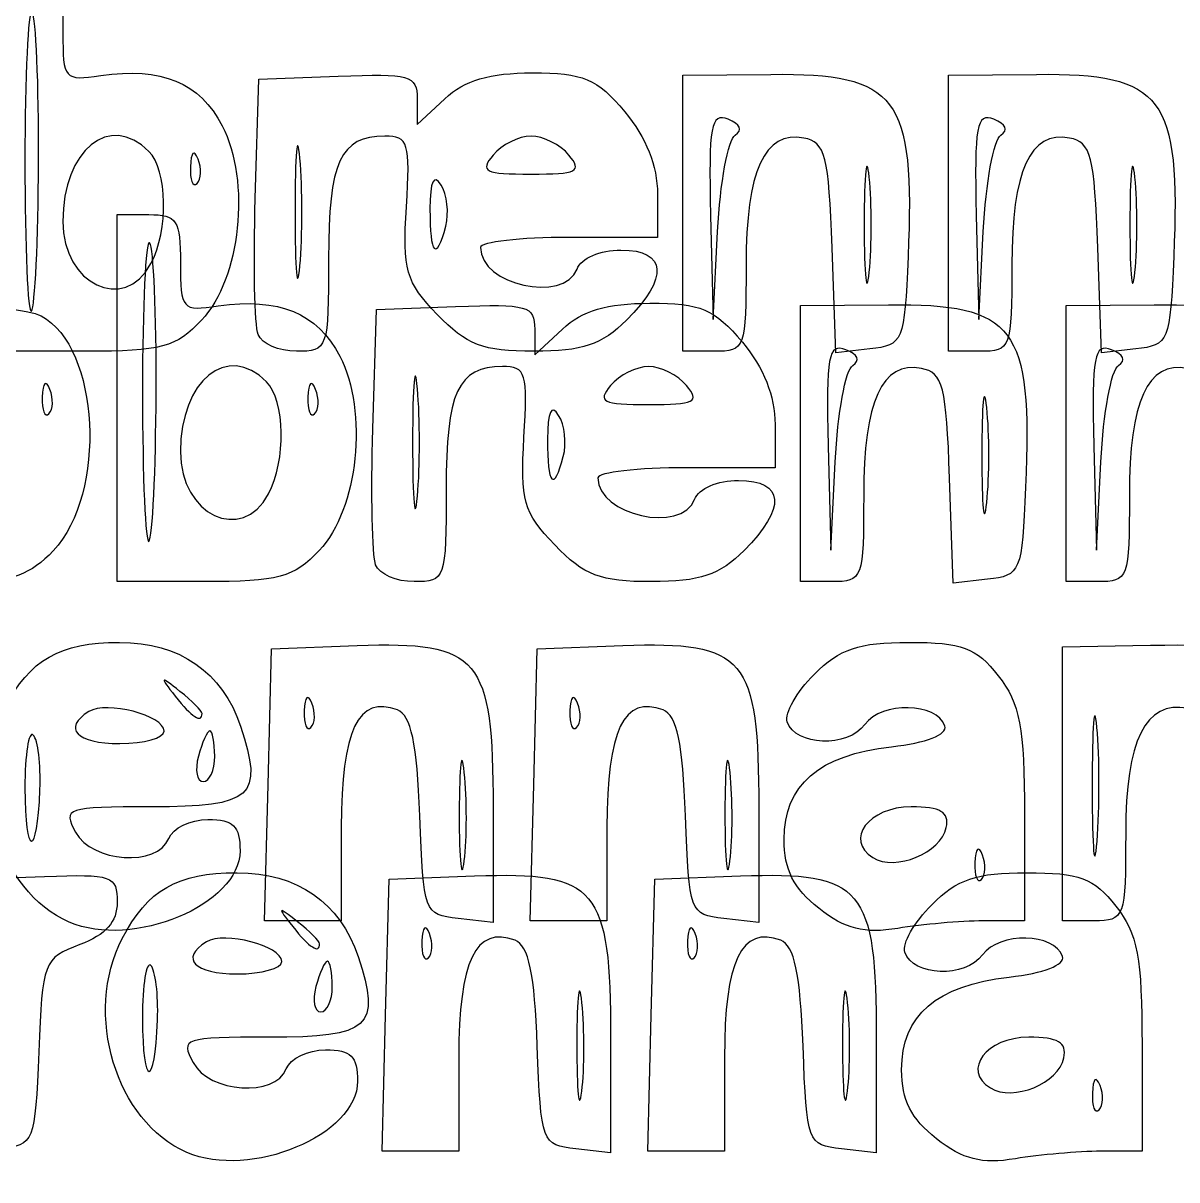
# Model space of a CAD drawing. Extents: x 0.12 to 3.39, y 0.54 to 2.4.
# Drawn here: x 2.5789 to 2.8828, y 1.1171 to 1.4218 of the extents above; entities that cross this region are included whole.
import ezdxf

# ---------------------------------------------------------------- set-up
doc = ezdxf.new("R2010")
doc.units = 0
doc.layers.get('0').update_dxf_attribs({"linetype": 'CONTINUOUS'})

msp = doc.modelspace()

# ---------------------------------------------------------------- linework, layer by layer
at = {"color": 7}
for p, q in [((2.64101, 1.407027), (2.661844, 1.407834)), ((2.752677, 1.408089), (2.775858, 1.408305)), ((2.752677, 1.371724), (2.752677, 1.408089)), ((2.822677, 1.408089), (2.845858, 1.408305)), ((2.822677, 1.371724), (2.822677, 1.408089)), ((2.640044, 1.37561), (2.64101, 1.407027)), ((2.682677, 1.395101), (2.689972, 1.401897)), ((2.682677, 1.40187), (2.682677, 1.395101)), ((2.766459, 1.392304), (2.766459, 1.392304)), ((2.836459, 1.392304), (2.836459, 1.392304)), ((2.722677, 1.387027), (2.722677, 1.387027)), ((2.58294, 1.385192), (2.58294, 1.385192)), ((2.624954, 1.385985), (2.624954, 1.385985)), ((2.651784, 1.386194), (2.651784, 1.386194)), ((2.801772, 1.381194), (2.801772, 1.381194)), ((2.871772, 1.381194), (2.871772, 1.381194)), ((2.74601, 1.376771), (2.74601, 1.365361)), ((2.603653, 1.323014), (2.603653, 1.371347)), ((2.603653, 1.371347), (2.611986, 1.371347)), ((2.752677, 1.33536), (2.752677, 1.371724)), ((2.752677, 1.371724), (2.752677, 1.371724)), ((2.759996, 1.371089), (2.76065, 1.343694)), ((2.822677, 1.33536), (2.822677, 1.371724)), ((2.822677, 1.371724), (2.822677, 1.371724)), ((2.829996, 1.371089), (2.83065, 1.343694)), ((2.690213, 1.368325), (2.690213, 1.368325)), ((2.74601, 1.365361), (2.722677, 1.365361)), ((2.76065, 1.343694), (2.761833, 1.366935)), ((2.83065, 1.343694), (2.831833, 1.366935)), ((2.792953, 1.334944), (2.791982, 1.362615)), ((2.862953, 1.334944), (2.861982, 1.362615)), ((2.61256, 1.358475), (2.61256, 1.358475)), ((2.671987, 1.346347), (2.69282, 1.347154)), ((2.783653, 1.347409), (2.806834, 1.347625)), ((2.783653, 1.311044), (2.783653, 1.347409)), ((2.853653, 1.347409), (2.876834, 1.347625)), ((2.853653, 1.311044), (2.853653, 1.347409)), ((2.67102, 1.31493), (2.671987, 1.346347)), ((2.713653, 1.334421), (2.720949, 1.341217)), ((2.713653, 1.34119), (2.713653, 1.334421)), ((2.640773, 1.339777), (2.640773, 1.339777)), ((2.595429, 1.33536), (2.572677, 1.33536)), ((2.76101, 1.33536), (2.752677, 1.33536)), ((2.801982, 1.335985), (2.792953, 1.334944)), ((2.83101, 1.33536), (2.822677, 1.33536)), ((2.871982, 1.335985), (2.862953, 1.334944)), ((2.797435, 1.331624), (2.797435, 1.331624)), ((2.867435, 1.331624), (2.867435, 1.331624)), ((2.68276, 1.325514), (2.68276, 1.325514)), ((2.753653, 1.326347), (2.753653, 1.326347)), ((2.58593, 1.325309), (2.58593, 1.325309)), ((2.603653, 1.27468), (2.603653, 1.323014)), ((2.603653, 1.323014), (2.603653, 1.323014)), ((2.613916, 1.324512), (2.613916, 1.324512)), ((2.65593, 1.325305), (2.65593, 1.325305)), ((2.832748, 1.320514), (2.832748, 1.320514)), ((2.776987, 1.316091), (2.776987, 1.304681)), ((2.783653, 1.27468), (2.783653, 1.311044)), ((2.783653, 1.311044), (2.783653, 1.311044)), ((2.790973, 1.310409), (2.791626, 1.283014)), ((2.853653, 1.27468), (2.853653, 1.311044)), ((2.853653, 1.311044), (2.853653, 1.311044)), ((2.860973, 1.310409), (2.861626, 1.283014)), ((2.721189, 1.307645), (2.721189, 1.307645)), ((2.776987, 1.304681), (2.753653, 1.304681)), ((2.791626, 1.283014), (2.792809, 1.306255)), ((2.861626, 1.283014), (2.862809, 1.306255)), ((2.823929, 1.274264), (2.822958, 1.301935)), ((2.643536, 1.297795), (2.643536, 1.297795)), ((2.671749, 1.279097), (2.671749, 1.279097)), ((2.626405, 1.27468), (2.603653, 1.27468)), ((2.791987, 1.27468), (2.783653, 1.27468)), ((2.832958, 1.275305), (2.823929, 1.274264)), ((2.861987, 1.27468), (2.853653, 1.27468)), ((2.643397, 1.221197), (2.644343, 1.25703)), ((2.644343, 1.25703), (2.66685, 1.257855)), ((2.713397, 1.221197), (2.714343, 1.25703)), ((2.714343, 1.25703), (2.73685, 1.257855)), ((2.852677, 1.25749), (2.875904, 1.257922)), ((2.852677, 1.221427), (2.852677, 1.25749)), ((2.654954, 1.242655), (2.654954, 1.242655)), ((2.724954, 1.242655), (2.724954, 1.242655)), ((2.626011, 1.239956), (2.626011, 1.239956)), ((2.616011, 1.235301), (2.616011, 1.235301)), ((2.861775, 1.236297), (2.861779, 1.236297)), ((2.629344, 1.228698), (2.629344, 1.228698)), ((2.695105, 1.224456), (2.695109, 1.224456)), ((2.765105, 1.224456), (2.765109, 1.224456)), ((2.583302, 1.219908), (2.583302, 1.219907)), ((2.642451, 1.185363), (2.643396, 1.221196)), ((2.643396, 1.221196), (2.643397, 1.221197)), ((2.712451, 1.185363), (2.713396, 1.221196)), ((2.713396, 1.221196), (2.713397, 1.221197)), ((2.852677, 1.185364), (2.852677, 1.221427)), ((2.852677, 1.221427), (2.852677, 1.221427)), ((2.702676, 1.215141), (2.702676, 1.18492)), ((2.772676, 1.215141), (2.772676, 1.18492)), ((2.842677, 1.213247), (2.842677, 1.185364)), ((2.662676, 1.209955), (2.662676, 1.185363)), ((2.732676, 1.209955), (2.732676, 1.185363)), ((2.822089, 1.209907), (2.822089, 1.209907)), ((2.831621, 1.202656), (2.831621, 1.202656)), ((2.56532, 1.19635), (2.584487, 1.197044)), ((2.674373, 1.160517), (2.675319, 1.19635)), ((2.675319, 1.19635), (2.697826, 1.197175)), ((2.744373, 1.160517), (2.745319, 1.19635)), ((2.745319, 1.19635), (2.767826, 1.197175)), ((2.78851, 1.188641), (2.78851, 1.188639)), ((2.652563, 1.185363), (2.642451, 1.185363)), ((2.662676, 1.185363), (2.652563, 1.185363)), ((2.702676, 1.18492), (2.693509, 1.185975)), ((2.722563, 1.185363), (2.712451, 1.185363)), ((2.732676, 1.185363), (2.722563, 1.185363)), ((2.772676, 1.18492), (2.763509, 1.185975)), ((2.842677, 1.185364), (2.831844, 1.18533)), ((2.86101, 1.185364), (2.852677, 1.185364)), ((2.591011, 1.185027), (2.591011, 1.185027)), ((2.656987, 1.179276), (2.656987, 1.179276)), ((2.68593, 1.181975), (2.68593, 1.181975)), ((2.75593, 1.181975), (2.75593, 1.181975)), ((2.646987, 1.174621), (2.646987, 1.174621)), ((2.66032, 1.168018), (2.66032, 1.168018)), ((2.726081, 1.163776), (2.726086, 1.163776)), ((2.796081, 1.163776), (2.796086, 1.163776)), ((2.614278, 1.159228), (2.614278, 1.159227)), ((2.673427, 1.124683), (2.674372, 1.160516)), ((2.674372, 1.160516), (2.674373, 1.160517)), ((2.743427, 1.124683), (2.744372, 1.160516)), ((2.744372, 1.160516), (2.744373, 1.160517)), ((2.733652, 1.154461), (2.733652, 1.12424)), ((2.803652, 1.154461), (2.803652, 1.12424)), ((2.873654, 1.152567), (2.873654, 1.124684)), ((2.693652, 1.149275), (2.693652, 1.124683)), ((2.763652, 1.149275), (2.763652, 1.124683)), ((2.853065, 1.149227), (2.853065, 1.149227)), ((2.862598, 1.141976), (2.862597, 1.141976)), ((2.819486, 1.127961), (2.819486, 1.127959)), ((2.621987, 1.124347), (2.621987, 1.124347)), ((2.68354, 1.124683), (2.673427, 1.124683)), ((2.693652, 1.124683), (2.68354, 1.124683)), ((2.733652, 1.12424), (2.724486, 1.125295)), ((2.75354, 1.124683), (2.743427, 1.124683)), ((2.763652, 1.124683), (2.75354, 1.124683)), ((2.803652, 1.12424), (2.794486, 1.125295)), ((2.873654, 1.124684), (2.86282, 1.12465))]:
    msp.add_line(p, q, dxfattribs=at)
for points in [[(2.58101, 1.432027), (2.588447, 1.432027), (2.589343, 1.430655), (2.589343, 1.419271)], [(2.581226, 1.424589), (2.58019, 1.425624), (2.579343, 1.407971), (2.579343, 1.38536)], [(2.58294, 1.385192), (2.583029, 1.405825), (2.582262, 1.423554), (2.581226, 1.424589)], [(2.589343, 1.419271), (2.589343, 1.407006), (2.589727, 1.406571), (2.599301, 1.407976)], [(2.599301, 1.407976), (2.615241, 1.410316), (2.625457, 1.406099), (2.631321, 1.39476)], [(2.661844, 1.407834), (2.680825, 1.408568), (2.682677, 1.408038), (2.682677, 1.40187)], [(2.689972, 1.401897), (2.695179, 1.406748), (2.701775, 1.408694), (2.713009, 1.408694)], [(2.713009, 1.408694), (2.726495, 1.408694), (2.729988, 1.407224), (2.737381, 1.398438)], [(2.775858, 1.408305), (2.809271, 1.408619), (2.813836, 1.402557), (2.812013, 1.36029)], [(2.845858, 1.408305), (2.879271, 1.408619), (2.883836, 1.402557), (2.882013, 1.36029)], [(2.612011, 1.388027), (2.601622, 1.398416), (2.589344, 1.388423), (2.589344, 1.369579)], [(2.737381, 1.398438), (2.742987, 1.391776), (2.74601, 1.384184), (2.74601, 1.376771)], [(2.764623, 1.396459), (2.760039, 1.398217), (2.75943, 1.394874), (2.759996, 1.371089)], [(2.766459, 1.392304), (2.768533, 1.393587), (2.767804, 1.395238), (2.764623, 1.396459)], [(2.834623, 1.396459), (2.830039, 1.398217), (2.82943, 1.394874), (2.829996, 1.371089)], [(2.836459, 1.392304), (2.838533, 1.393587), (2.837804, 1.395238), (2.834623, 1.396459)], [(2.631321, 1.39476), (2.638871, 1.380159), (2.636157, 1.354494), (2.625908, 1.343585)], [(2.651784, 1.386194), (2.651082, 1.393985), (2.650508, 1.38761), (2.650508, 1.372027)], [(2.784564, 1.391519), (2.774193, 1.393502), (2.769344, 1.382842), (2.769344, 1.358057)], [(2.854564, 1.391519), (2.844193, 1.393502), (2.839344, 1.382842), (2.839344, 1.358057)], [(2.674177, 1.392032), (2.662423, 1.392025), (2.659344, 1.38531), (2.659344, 1.359694)], [(2.679851, 1.373388), (2.680905, 1.390344), (2.680391, 1.392036), (2.674177, 1.392032)], [(2.712677, 1.392027), (2.709459, 1.392027), (2.704959, 1.389777), (2.702677, 1.387027)], [(2.722677, 1.387027), (2.720395, 1.389777), (2.715895, 1.392027), (2.712677, 1.392027)], [(2.761833, 1.366935), (2.762484, 1.379718), (2.764565, 1.391134), (2.766459, 1.392304)], [(2.791982, 1.362615), (2.791129, 1.386905), (2.790223, 1.390437), (2.784564, 1.391519)], [(2.831833, 1.366935), (2.832484, 1.379718), (2.834565, 1.391134), (2.836459, 1.392304)], [(2.861982, 1.362615), (2.861129, 1.386905), (2.860223, 1.390437), (2.854564, 1.391519)], [(2.61256, 1.358475), (2.617219, 1.367181), (2.616923, 1.383114), (2.612011, 1.388027)], [(2.624954, 1.385985), (2.623889, 1.388644), (2.6231, 1.387855), (2.62294, 1.383971)], [(2.702677, 1.387027), (2.699099, 1.382716), (2.700477, 1.382027), (2.712677, 1.382027)], [(2.712677, 1.382027), (2.724876, 1.382027), (2.726255, 1.382716), (2.722677, 1.387027)], [(2.801772, 1.381194), (2.801053, 1.388069), (2.800464, 1.382444), (2.800464, 1.368694)], [(2.871772, 1.381194), (2.871053, 1.388069), (2.870464, 1.382444), (2.870464, 1.368694)], [(2.579343, 1.38536), (2.579343, 1.362749), (2.580115, 1.34502), (2.581057, 1.345963)], [(2.581057, 1.345963), (2.581999, 1.346905), (2.582847, 1.364558), (2.58294, 1.385192)], [(2.62294, 1.383971), (2.622796, 1.380458), (2.623583, 1.378489), (2.624691, 1.379596)], [(2.624691, 1.379596), (2.625798, 1.380704), (2.625917, 1.383579), (2.624954, 1.385985)], [(2.651784, 1.35786), (2.652486, 1.365652), (2.652486, 1.378402), (2.651784, 1.386194)], [(2.688986, 1.379158), (2.687032, 1.382242), (2.686096, 1.380226), (2.686061, 1.37286)], [(2.801772, 1.356194), (2.802491, 1.363069), (2.802491, 1.374319), (2.801772, 1.381194)], [(2.871772, 1.356194), (2.872491, 1.363069), (2.872491, 1.374319), (2.871772, 1.381194)], [(2.892624, 1.342079), (2.877398, 1.357306), (2.888706, 1.378314), (2.913642, 1.381124)], [(2.690213, 1.368325), (2.691118, 1.371788), (2.690566, 1.376663), (2.688986, 1.379158)], [(2.640773, 1.339777), (2.63984, 1.342206), (2.639513, 1.358331), (2.640044, 1.37561)], [(2.611986, 1.371347), (2.619424, 1.371347), (2.62032, 1.369975), (2.62032, 1.358591)], [(2.650508, 1.372027), (2.650508, 1.356444), (2.651083, 1.350069), (2.651784, 1.35786)], [(2.687974, 1.34505), (2.679676, 1.353711), (2.678814, 1.35672), (2.679851, 1.373388)], [(2.686061, 1.37286), (2.686006, 1.360732), (2.687733, 1.358843), (2.690213, 1.368325)], [(2.589344, 1.369579), (2.589344, 1.352947), (2.605473, 1.345232), (2.61256, 1.358475)], [(2.800464, 1.368694), (2.800464, 1.354944), (2.801053, 1.349319), (2.801772, 1.356194)], [(2.870464, 1.368694), (2.870464, 1.354944), (2.871052, 1.349319), (2.871772, 1.356194)], [(2.722677, 1.365361), (2.709844, 1.365361), (2.699344, 1.364161), (2.699344, 1.362694)], [(2.612202, 1.363909), (2.611167, 1.364944), (2.61032, 1.347291), (2.61032, 1.32468)], [(2.613916, 1.324512), (2.614005, 1.345145), (2.613238, 1.362874), (2.612202, 1.363909)], [(2.699344, 1.362694), (2.699344, 1.352847), (2.721324, 1.347955), (2.724805, 1.357027)], [(2.724805, 1.357027), (2.725898, 1.359877), (2.73087, 1.362027), (2.736367, 1.362027)], [(2.736367, 1.362027), (2.748489, 1.362027), (2.749062, 1.354776), (2.737829, 1.343542)], [(2.659344, 1.359694), (2.659344, 1.33588), (2.659164, 1.335361), (2.650906, 1.335361)], [(2.812013, 1.36029), (2.811042, 1.337766), (2.810723, 1.336994), (2.801982, 1.335985)], [(2.882013, 1.36029), (2.881042, 1.337766), (2.880723, 1.336994), (2.871982, 1.335985)], [(2.62032, 1.358591), (2.62032, 1.346326), (2.620703, 1.345891), (2.630277, 1.347296)], [(2.769344, 1.358057), (2.769344, 1.336069), (2.769084, 1.33536), (2.76101, 1.33536)], [(2.839344, 1.358057), (2.839344, 1.336069), (2.839084, 1.33536), (2.83101, 1.33536)], [(2.555763, 1.347608), (2.567924, 1.347697), (2.580468, 1.346389), (2.583639, 1.344692)], [(2.630277, 1.347296), (2.646217, 1.349636), (2.656433, 1.345419), (2.662297, 1.33408)], [(2.69282, 1.347154), (2.711801, 1.347888), (2.713653, 1.347358), (2.713653, 1.34119)], [(2.720949, 1.341217), (2.726155, 1.346068), (2.732751, 1.348014), (2.743986, 1.348014)], [(2.743986, 1.348014), (2.757472, 1.348014), (2.760964, 1.346544), (2.768357, 1.337758)], [(2.806834, 1.347625), (2.840248, 1.347939), (2.844812, 1.341877), (2.842989, 1.29961)], [(2.876834, 1.347625), (2.910248, 1.347939), (2.914812, 1.341877), (2.912989, 1.29961)], [(2.583639, 1.344692), (2.599067, 1.336435), (2.601027, 1.297963), (2.586791, 1.28281)], [(2.713452, 1.335361), (2.699925, 1.335361), (2.695729, 1.336956), (2.687974, 1.34505)], [(2.625908, 1.343585), (2.619157, 1.336399), (2.615308, 1.33536), (2.595429, 1.33536)], [(2.737829, 1.343542), (2.731387, 1.337101), (2.726202, 1.335361), (2.713452, 1.335361)], [(2.642987, 1.327347), (2.632598, 1.337736), (2.62032, 1.327743), (2.62032, 1.308899)], [(2.650906, 1.335361), (2.646265, 1.335361), (2.641705, 1.337348), (2.640773, 1.339777)], [(2.768357, 1.337758), (2.773963, 1.331096), (2.776987, 1.323504), (2.776987, 1.316091)], [(2.795599, 1.335779), (2.791015, 1.337537), (2.790406, 1.334194), (2.790973, 1.310409)], [(2.797435, 1.331624), (2.79951, 1.332907), (2.79878, 1.334558), (2.795599, 1.335779)], [(2.865599, 1.335779), (2.861015, 1.337537), (2.860406, 1.334194), (2.860973, 1.310409)], [(2.867435, 1.331624), (2.86951, 1.332907), (2.86878, 1.334558), (2.865599, 1.335779)], [(2.662297, 1.33408), (2.669847, 1.319479), (2.667133, 1.293814), (2.656884, 1.282905)], [(2.68276, 1.325514), (2.682058, 1.333305), (2.681484, 1.32693), (2.681484, 1.311347)], [(2.792809, 1.306255), (2.79346, 1.319038), (2.795542, 1.330454), (2.797435, 1.331624)], [(2.81554, 1.330839), (2.805169, 1.332822), (2.80032, 1.322162), (2.80032, 1.297377)], [(2.862809, 1.306255), (2.86346, 1.319038), (2.865542, 1.330454), (2.867435, 1.331624)], [(2.88554, 1.330839), (2.875169, 1.332822), (2.87032, 1.322162), (2.87032, 1.297377)], [(2.705153, 1.331352), (2.6934, 1.331345), (2.69032, 1.32463), (2.69032, 1.299014)], [(2.710827, 1.312708), (2.711881, 1.329664), (2.711367, 1.331356), (2.705153, 1.331352)], [(2.743653, 1.331347), (2.740435, 1.331347), (2.735935, 1.329097), (2.733653, 1.326347)], [(2.753653, 1.326347), (2.751371, 1.329097), (2.746871, 1.331347), (2.743653, 1.331347)], [(2.822958, 1.301935), (2.822105, 1.326225), (2.821199, 1.329757), (2.81554, 1.330839)], [(2.58593, 1.325309), (2.584866, 1.327968), (2.584076, 1.327178), (2.583916, 1.323295)], [(2.643536, 1.297795), (2.648195, 1.306501), (2.647899, 1.322434), (2.642987, 1.327347)], [(2.65593, 1.325305), (2.654866, 1.327964), (2.654076, 1.327175), (2.653916, 1.323291)], [(2.68276, 1.29718), (2.683463, 1.304972), (2.683463, 1.317722), (2.68276, 1.325514)], [(2.733653, 1.326347), (2.730075, 1.322036), (2.731454, 1.321347), (2.743653, 1.321347)], [(2.743653, 1.321347), (2.755853, 1.321347), (2.757231, 1.322036), (2.753653, 1.326347)], [(2.832748, 1.320514), (2.832029, 1.327389), (2.83144, 1.321764), (2.83144, 1.308014)], [(2.583916, 1.323295), (2.583772, 1.319781), (2.58456, 1.317813), (2.585667, 1.31892)], [(2.585667, 1.31892), (2.586775, 1.320028), (2.586893, 1.322903), (2.58593, 1.325309)], [(2.61032, 1.32468), (2.61032, 1.302069), (2.611091, 1.28434), (2.612033, 1.285283)], [(2.612033, 1.285283), (2.612976, 1.286225), (2.613823, 1.303878), (2.613916, 1.324512)], [(2.653916, 1.323291), (2.653772, 1.319778), (2.65456, 1.317809), (2.655667, 1.318916)], [(2.655667, 1.318916), (2.656775, 1.320024), (2.656893, 1.322899), (2.65593, 1.325305)], [(2.719962, 1.318478), (2.718008, 1.321562), (2.717072, 1.319546), (2.717037, 1.31218)], [(2.832748, 1.295514), (2.833467, 1.302389), (2.833467, 1.313639), (2.832748, 1.320514)], [(2.721189, 1.307645), (2.722095, 1.311108), (2.721542, 1.315983), (2.719962, 1.318478)], [(2.671749, 1.279097), (2.670817, 1.281526), (2.670489, 1.297651), (2.67102, 1.31493)], [(2.681484, 1.311347), (2.681484, 1.295764), (2.682059, 1.289389), (2.68276, 1.29718)], [(2.718951, 1.28437), (2.710653, 1.293031), (2.70979, 1.29604), (2.710827, 1.312708)], [(2.717037, 1.31218), (2.716982, 1.300052), (2.71871, 1.298163), (2.721189, 1.307645)], [(2.62032, 1.308899), (2.62032, 1.292267), (2.636449, 1.284552), (2.643536, 1.297795)], [(2.83144, 1.308014), (2.83144, 1.294264), (2.832029, 1.288639), (2.832748, 1.295514)], [(2.753653, 1.304681), (2.74082, 1.304681), (2.73032, 1.303481), (2.73032, 1.302014)], [(2.73032, 1.302014), (2.73032, 1.292167), (2.7523, 1.287275), (2.755781, 1.296347)], [(2.755781, 1.296347), (2.756875, 1.299197), (2.761846, 1.301347), (2.767343, 1.301347)], [(2.767343, 1.301347), (2.779465, 1.301347), (2.780038, 1.294096), (2.768805, 1.282862)], [(2.69032, 1.299014), (2.69032, 1.2752), (2.69014, 1.274681), (2.681882, 1.274681)], [(2.842989, 1.29961), (2.842018, 1.277086), (2.8417, 1.276314), (2.832958, 1.275305)], [(2.80032, 1.297377), (2.80032, 1.275389), (2.80006, 1.27468), (2.791987, 1.27468)], [(2.87032, 1.297377), (2.87032, 1.275389), (2.87006, 1.27468), (2.861987, 1.27468)], [(2.586791, 1.28281), (2.580982, 1.276627), (2.575711, 1.274685), (2.564739, 1.274685)], [(2.656884, 1.282905), (2.650133, 1.275719), (2.646284, 1.27468), (2.626405, 1.27468)], [(2.744429, 1.274681), (2.730901, 1.274681), (2.726705, 1.276276), (2.718951, 1.28437)], [(2.768805, 1.282862), (2.762363, 1.276421), (2.757178, 1.274681), (2.744429, 1.274681)], [(2.681882, 1.274681), (2.677241, 1.274681), (2.672681, 1.276668), (2.671749, 1.279097)], [(2.574007, 1.24138), (2.580619, 1.254164), (2.588533, 1.258698), (2.604242, 1.258698)], [(2.604242, 1.258698), (2.620067, 1.258698), (2.631463, 1.250812), (2.636146, 1.23662)], [(2.66685, 1.257855), (2.699147, 1.259041), (2.702676, 1.254833), (2.702676, 1.215141)], [(2.73685, 1.257855), (2.769147, 1.259041), (2.772676, 1.254833), (2.772676, 1.215141)], [(2.78728, 1.250269), (2.794035, 1.257024), (2.798997, 1.258697), (2.812284, 1.258697)], [(2.812284, 1.258697), (2.826221, 1.258697), (2.82996, 1.257299), (2.835769, 1.249914)], [(2.875904, 1.257922), (2.897266, 1.258318), (2.899684, 1.257648), (2.906029, 1.249583)], [(2.620177, 1.24579), (2.614891, 1.249936), (2.614773, 1.249818), (2.618919, 1.244531)], [(2.780192, 1.237769), (2.779455, 1.240009), (2.782644, 1.245634), (2.78728, 1.250269)], [(2.835769, 1.249914), (2.841508, 1.242619), (2.842677, 1.236409), (2.842677, 1.213247)], [(2.616011, 1.235301), (2.616011, 1.239434), (2.6009, 1.243386), (2.5962, 1.240481)], [(2.618919, 1.244531), (2.623274, 1.238979), (2.626011, 1.237213), (2.626011, 1.239956)], [(2.626011, 1.239956), (2.626011, 1.240648), (2.623386, 1.243273), (2.620177, 1.24579)], [(2.654954, 1.242655), (2.653889, 1.245314), (2.6531, 1.244524), (2.65294, 1.240641)], [(2.677491, 1.240895), (2.667156, 1.244861), (2.662676, 1.235505), (2.662676, 1.209955)], [(2.724954, 1.242655), (2.723889, 1.245314), (2.7231, 1.244524), (2.72294, 1.240641)], [(2.747491, 1.240895), (2.737156, 1.244861), (2.732676, 1.235505), (2.732676, 1.209955)], [(2.821712, 1.236646), (2.819673, 1.242844), (2.80507, 1.243146), (2.800635, 1.23708)], [(2.861779, 1.236297), (2.86108, 1.244033), (2.860516, 1.236864), (2.860527, 1.220363)], [(2.885582, 1.241327), (2.874581, 1.243427), (2.869344, 1.232826), (2.869344, 1.208459)], [(2.591011, 1.185027), (2.572313, 1.193115), (2.56374, 1.221525), (2.574007, 1.24138)], [(2.5962, 1.240481), (2.589084, 1.236083), (2.592989, 1.232031), (2.604344, 1.232031)], [(2.65294, 1.240641), (2.652795, 1.237127), (2.653583, 1.235158), (2.654691, 1.236266)], [(2.654691, 1.236266), (2.655798, 1.237374), (2.655917, 1.240249), (2.654954, 1.242655)], [(2.683366, 1.213022), (2.682647, 1.232148), (2.681096, 1.239512), (2.677491, 1.240895)], [(2.72294, 1.240641), (2.722795, 1.237127), (2.723583, 1.235158), (2.724691, 1.236266)], [(2.724691, 1.236266), (2.725798, 1.237374), (2.725917, 1.240249), (2.724954, 1.242655)], [(2.753366, 1.213022), (2.752647, 1.232148), (2.751096, 1.239512), (2.747491, 1.240895)], [(2.800635, 1.23708), (2.7961, 1.230879), (2.782308, 1.231344), (2.780192, 1.237769)], [(2.581551, 1.234268), (2.580337, 1.235482), (2.579344, 1.229225), (2.579344, 1.220364)], [(2.583302, 1.219907), (2.583553, 1.226592), (2.582765, 1.233054), (2.581551, 1.234268)], [(2.604344, 1.232031), (2.610761, 1.232031), (2.616011, 1.233502), (2.616011, 1.235301)], [(2.636146, 1.23662), (2.642294, 1.217993), (2.639391, 1.215364), (2.612665, 1.215364)], [(2.628066, 1.235364), (2.627364, 1.235364), (2.626004, 1.232364), (2.625045, 1.228698)], [(2.629344, 1.228698), (2.629344, 1.232364), (2.628769, 1.235364), (2.628066, 1.235364)], [(2.807671, 1.231207), (2.816797, 1.232235), (2.822443, 1.234422), (2.821712, 1.236646)], [(2.861798, 1.206297), (2.862486, 1.215061), (2.862479, 1.228561), (2.861775, 1.236297)], [(2.695109, 1.224456), (2.694388, 1.231371), (2.693785, 1.22653), (2.69377, 1.213697)], [(2.765109, 1.224456), (2.764388, 1.231371), (2.763785, 1.22653), (2.76377, 1.213697)], [(2.779344, 1.206756), (2.779344, 1.221112), (2.788541, 1.22905), (2.807671, 1.231207)], [(2.625045, 1.228698), (2.624086, 1.225031), (2.624662, 1.222031), (2.626323, 1.222031)], [(2.626323, 1.222031), (2.627985, 1.222031), (2.629344, 1.225031), (2.629344, 1.228698)], [(2.695082, 1.201122), (2.695819, 1.20704), (2.695831, 1.21754), (2.695105, 1.224456)], [(2.765082, 1.201122), (2.765819, 1.20704), (2.765831, 1.21754), (2.765105, 1.224456)], [(2.579344, 1.220364), (2.579344, 1.201928), (2.582612, 1.20155), (2.583302, 1.219908)], [(2.860527, 1.220363), (2.860537, 1.203863), (2.861109, 1.197533), (2.861798, 1.206297)], [(2.612665, 1.215364), (2.590143, 1.215364), (2.589266, 1.215072), (2.592677, 1.208698)], [(2.693509, 1.185975), (2.684481, 1.187013), (2.684328, 1.18742), (2.683366, 1.213022)], [(2.69377, 1.213697), (2.693759, 1.200863), (2.694346, 1.195205), (2.695082, 1.201122)], [(2.763509, 1.185975), (2.754481, 1.187013), (2.754328, 1.18742), (2.753366, 1.213022)], [(2.76377, 1.213697), (2.763759, 1.200863), (2.764346, 1.195205), (2.765082, 1.201122)], [(2.812817, 1.215364), (2.801682, 1.215364), (2.795135, 1.206693), (2.802727, 1.202)], [(2.822089, 1.209907), (2.822901, 1.214021), (2.820618, 1.215364), (2.812817, 1.215364)], [(2.617216, 1.207031), (2.618272, 1.209781), (2.622932, 1.212031), (2.627573, 1.212031)], [(2.627573, 1.212031), (2.63433, 1.212031), (2.636011, 1.210386), (2.636011, 1.203774)], [(2.802727, 1.202), (2.808695, 1.198312), (2.820773, 1.203244), (2.822089, 1.209907)], [(2.592677, 1.208698), (2.596963, 1.200691), (2.614331, 1.199511), (2.617216, 1.207031)], [(2.78851, 1.188639), (2.781847, 1.193879), (2.779344, 1.198827), (2.779344, 1.206756)], [(2.869344, 1.208459), (2.869344, 1.186046), (2.869097, 1.185364), (2.86101, 1.185364)], [(2.636011, 1.203774), (2.636011, 1.189579), (2.607727, 1.177796), (2.591011, 1.185027)], [(2.831621, 1.202656), (2.830557, 1.205315), (2.829767, 1.204525), (2.829607, 1.200642)], [(2.829607, 1.200642), (2.829463, 1.197128), (2.830251, 1.195159), (2.831358, 1.196267)], [(2.831358, 1.196267), (2.832466, 1.197375), (2.832584, 1.20025), (2.831621, 1.202656)], [(2.584487, 1.197044), (2.602321, 1.197691), (2.603653, 1.19722), (2.603653, 1.190275)], [(2.604984, 1.1807), (2.611595, 1.193484), (2.619509, 1.198018), (2.635219, 1.198018)], [(2.635219, 1.198018), (2.651043, 1.198018), (2.662439, 1.190132), (2.667123, 1.17594)], [(2.697826, 1.197175), (2.730123, 1.198361), (2.733652, 1.194153), (2.733652, 1.154461)], [(2.767826, 1.197175), (2.800123, 1.198361), (2.803652, 1.194153), (2.803652, 1.154461)], [(2.818256, 1.189589), (2.825011, 1.196344), (2.829974, 1.198017), (2.84326, 1.198017)], [(2.84326, 1.198017), (2.857198, 1.198017), (2.860936, 1.196619), (2.866745, 1.189234)], [(2.603653, 1.190275), (2.603653, 1.185068), (2.600675, 1.181687), (2.593806, 1.179094)], [(2.651154, 1.18511), (2.645867, 1.189256), (2.645749, 1.189138), (2.649895, 1.183851)], [(2.809343, 1.183363), (2.800436, 1.181888), (2.795507, 1.183137), (2.78851, 1.188641)], [(2.811169, 1.177089), (2.810431, 1.179329), (2.813621, 1.184954), (2.818256, 1.189589)], [(2.866745, 1.189234), (2.872484, 1.181939), (2.873654, 1.175729), (2.873654, 1.152567)], [(2.831844, 1.18533), (2.825886, 1.185308), (2.81576, 1.184425), (2.809343, 1.183363)], [(2.646987, 1.174621), (2.646987, 1.178754), (2.631876, 1.182706), (2.627177, 1.179801)], [(2.649895, 1.183851), (2.65425, 1.178299), (2.656987, 1.176533), (2.656987, 1.179276)], [(2.656987, 1.179276), (2.656987, 1.179968), (2.654362, 1.182593), (2.651154, 1.18511)], [(2.68593, 1.181975), (2.684866, 1.184634), (2.684076, 1.183844), (2.683916, 1.179961)], [(2.708467, 1.180215), (2.698132, 1.184181), (2.693652, 1.174825), (2.693652, 1.149275)], [(2.75593, 1.181975), (2.754866, 1.184634), (2.754076, 1.183844), (2.753916, 1.179961)], [(2.778467, 1.180215), (2.768132, 1.184181), (2.763652, 1.174825), (2.763652, 1.149275)], [(2.852688, 1.175966), (2.850649, 1.182164), (2.836046, 1.182466), (2.831611, 1.1764)], [(2.621987, 1.124347), (2.603289, 1.132435), (2.594717, 1.160845), (2.604984, 1.1807)], [(2.627177, 1.179801), (2.62006, 1.175403), (2.623965, 1.171351), (2.63532, 1.171351)], [(2.683916, 1.179961), (2.683772, 1.176447), (2.684559, 1.174478), (2.685667, 1.175586)], [(2.685667, 1.175586), (2.686775, 1.176694), (2.686893, 1.179569), (2.68593, 1.181975)], [(2.714343, 1.152342), (2.713624, 1.171468), (2.712072, 1.178832), (2.708467, 1.180215)], [(2.753916, 1.179961), (2.753772, 1.176447), (2.754559, 1.174478), (2.755667, 1.175586)], [(2.755667, 1.175586), (2.756775, 1.176694), (2.756893, 1.179569), (2.75593, 1.181975)], [(2.784343, 1.152342), (2.783624, 1.171468), (2.782072, 1.178832), (2.778467, 1.180215)], [(2.593806, 1.179094), (2.584273, 1.175496), (2.583928, 1.174597), (2.582973, 1.150863)], [(2.831611, 1.1764), (2.827077, 1.170199), (2.813284, 1.170664), (2.811169, 1.177089)], [(2.612528, 1.173588), (2.611314, 1.174802), (2.61032, 1.168545), (2.61032, 1.159684)], [(2.614278, 1.159227), (2.614529, 1.165912), (2.613741, 1.172374), (2.612528, 1.173588)], [(2.63532, 1.171351), (2.641737, 1.171351), (2.646987, 1.172822), (2.646987, 1.174621)], [(2.667123, 1.17594), (2.67327, 1.157313), (2.670367, 1.154684), (2.643641, 1.154684)], [(2.659042, 1.174684), (2.65834, 1.174684), (2.65698, 1.171684), (2.656021, 1.168018)], [(2.66032, 1.168018), (2.66032, 1.171684), (2.659745, 1.174684), (2.659042, 1.174684)], [(2.838647, 1.170527), (2.847774, 1.171555), (2.853419, 1.173742), (2.852688, 1.175966)], [(2.726086, 1.163776), (2.725364, 1.170691), (2.724762, 1.16585), (2.724747, 1.153017)], [(2.796086, 1.163776), (2.795364, 1.170691), (2.794762, 1.16585), (2.794747, 1.153017)], [(2.81032, 1.146076), (2.81032, 1.160432), (2.819517, 1.16837), (2.838647, 1.170527)], [(2.656021, 1.168018), (2.655062, 1.164351), (2.655638, 1.161351), (2.657299, 1.161351)], [(2.657299, 1.161351), (2.658961, 1.161351), (2.66032, 1.164351), (2.66032, 1.168018)], [(2.726059, 1.140442), (2.726795, 1.14636), (2.726808, 1.15686), (2.726081, 1.163776)], [(2.796059, 1.140442), (2.796795, 1.14636), (2.796808, 1.15686), (2.796081, 1.163776)], [(2.61032, 1.159684), (2.61032, 1.141248), (2.613588, 1.14087), (2.614278, 1.159228)], [(2.643641, 1.154684), (2.621119, 1.154684), (2.620242, 1.154392), (2.623654, 1.148018)], [(2.724486, 1.125295), (2.715457, 1.126333), (2.715304, 1.12674), (2.714343, 1.152342)], [(2.724747, 1.153017), (2.724736, 1.140183), (2.725322, 1.134525), (2.726059, 1.140442)], [(2.794486, 1.125295), (2.785457, 1.126333), (2.785304, 1.12674), (2.784343, 1.152342)], [(2.794747, 1.153017), (2.794736, 1.140183), (2.795322, 1.134525), (2.796059, 1.140442)], [(2.843793, 1.154684), (2.832658, 1.154684), (2.826111, 1.146013), (2.833704, 1.14132)], [(2.853065, 1.149227), (2.853877, 1.153341), (2.851595, 1.154684), (2.843793, 1.154684)], [(2.582973, 1.150863), (2.582005, 1.1268), (2.581816, 1.12633), (2.572705, 1.125283)], [(2.648192, 1.146351), (2.649248, 1.149101), (2.653908, 1.151351), (2.658549, 1.151351)], [(2.658549, 1.151351), (2.665306, 1.151351), (2.666987, 1.149706), (2.666987, 1.143094)], [(2.833704, 1.14132), (2.839672, 1.137632), (2.851749, 1.142564), (2.853065, 1.149227)], [(2.623654, 1.148018), (2.627939, 1.140011), (2.645307, 1.138831), (2.648192, 1.146351)], [(2.819486, 1.127959), (2.812823, 1.133199), (2.81032, 1.138147), (2.81032, 1.146076)], [(2.666987, 1.143094), (2.666987, 1.128899), (2.638703, 1.117116), (2.621987, 1.124347)], [(2.862597, 1.141976), (2.861533, 1.144635), (2.860743, 1.143845), (2.860584, 1.139962)], [(2.860584, 1.139962), (2.860439, 1.136448), (2.861227, 1.134479), (2.862334, 1.135587)], [(2.862334, 1.135587), (2.863442, 1.136695), (2.86356, 1.13957), (2.862598, 1.141976)], [(2.840319, 1.122683), (2.831412, 1.121208), (2.826483, 1.122457), (2.819486, 1.127961)], [(2.86282, 1.12465), (2.856862, 1.124628), (2.846737, 1.123745), (2.840319, 1.122683)]]:
    msp.add_open_spline(points, degree=3, dxfattribs=at)

doc.saveas('drawing.dxf')
